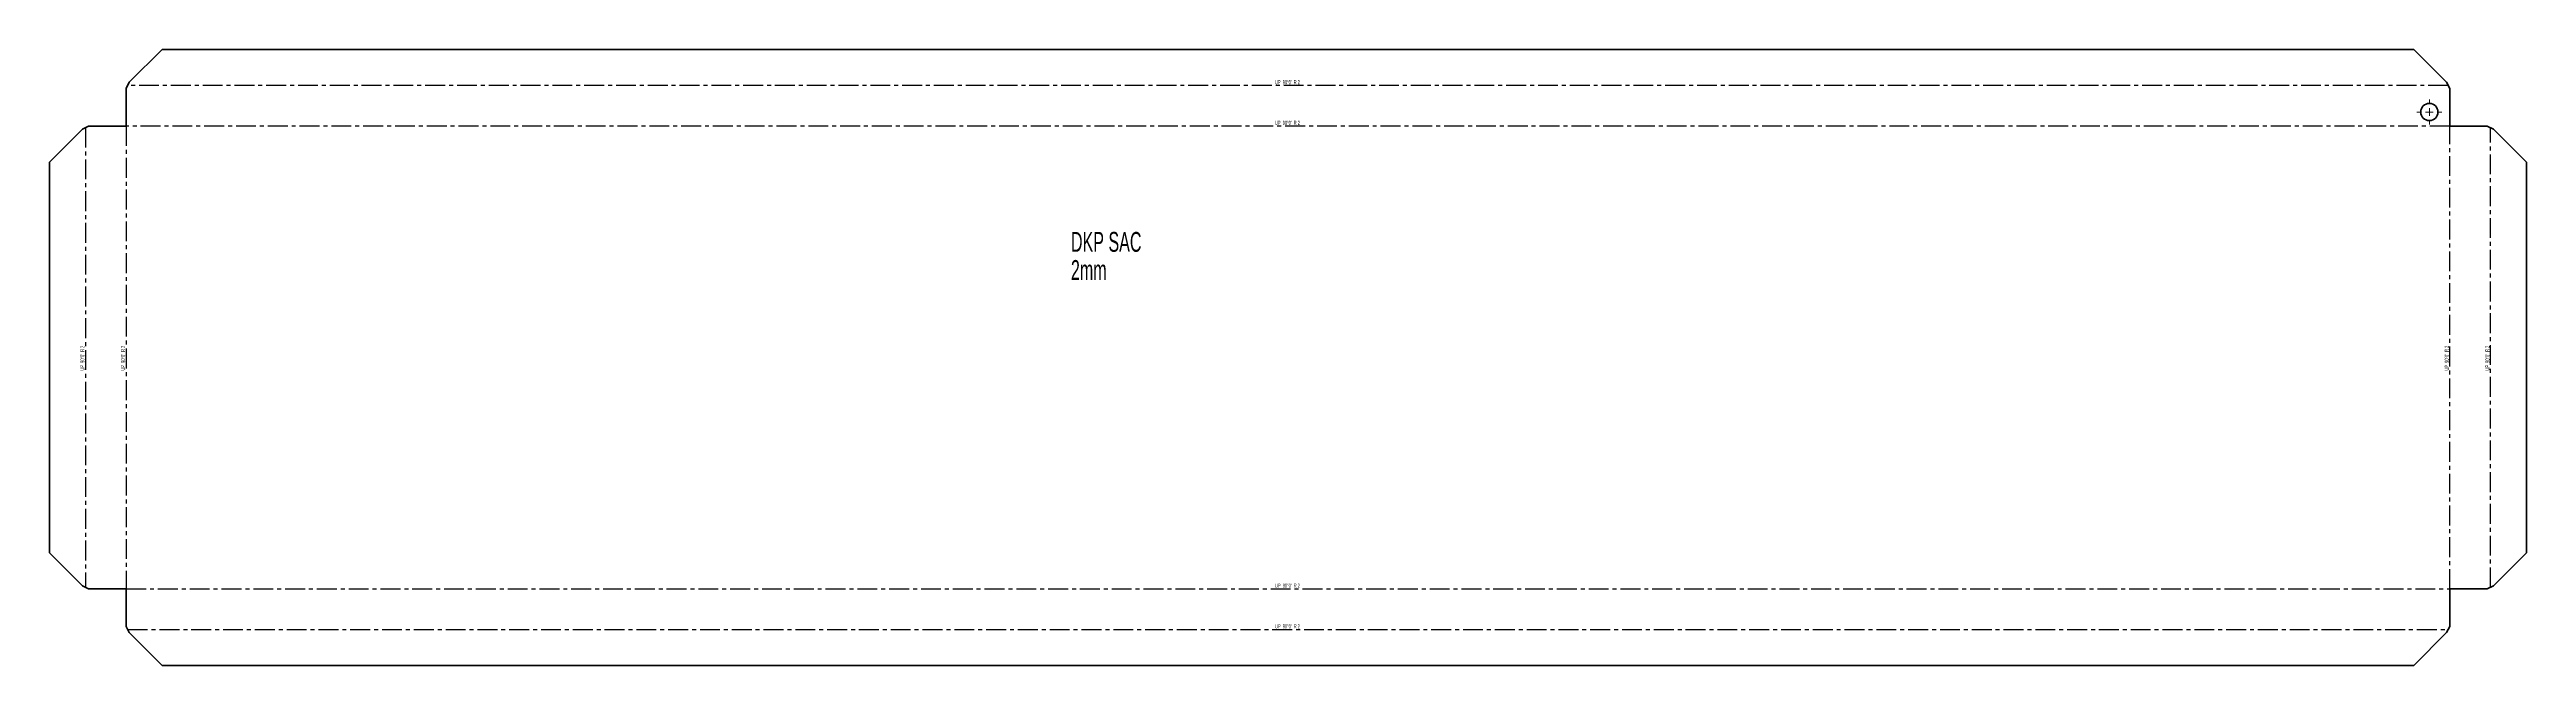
# Model space of a CAD drawing. Header units: millimetres. Extents: x -849 to 734, y -92 to 302.
import ezdxf

# ---------------------------------------------------------------- set-up
doc = ezdxf.new("R2010")
doc.units = ezdxf.units.MM
doc.linetypes.add('CENTERX2', pattern=[20.32, 12.7, -2.54, 2.54, -2.54])
doc.styles.add('SLDTEXTSTYLE0', font='TXT', dxfattribs={"width": 0.5675})
doc.styles.add('SLDTEXTSTYLE1', font='TXT', dxfattribs={"width": 0.605})

# ---------------------------------------------------------------- blocks, each defined once
blk = doc.blocks.new('SW_NOTE_0')
at = {"color": 0, "linetype": 'Continuous', "lineweight": 0, "char_height": 12.7, "attachment_point": 1, "style": 'SLDTEXTSTYLE1'}
for s, insert in [('DKP SAC', (0, 16.4)), ('2mm', (0, -1.6))]:
    blk.add_mtext(s, dxfattribs=dict(at, insert=insert))
blk = doc.blocks.new('SW_CENTERMARKSYMBOL_0')
at = {"color": 0, "linetype": 'Continuous', "lineweight": 18}
for p, q in [((-5, 0), (-8, 0)), ((0, 0), (-2.5, 0)), ((0, 5), (0, 8)), ((0, 0), (0, 2.5)), ((0, 0), (2.5, 0)), ((0, 0), (0, -2.5)), ((5, 0), (8, 0)), ((0, -5), (0, -8))]:
    blk.add_line(p, q, dxfattribs=at)
blk = doc.blocks.new('SW_CENTERMARKSYMBOL_1')
at = {"color": 0, "linetype": 'Continuous', "lineweight": 18}
for p, q in [((-5, 0), (-8, 0)), ((0, 0), (-2.5, 0)), ((0, 5), (0, 8)), ((0, 0), (0, 2.5)), ((0, 0), (2.5, 0)), ((0, 0), (0, -2.5)), ((5, 0), (8, 0)), ((0, -5), (0, -8))]:
    blk.add_line(p, q, dxfattribs=at)

msp = doc.modelspace()

# ---------------------------------------------------------------- linework, layer by layer
at = {"color": 7, "linetype": 'Continuous', "lineweight": 35}
for p, q in [((-798.3, 281.5), (-777.3, 302.5)), ((661.7, 302.5), (-777.3, 302.5)), ((661.7, 302.5), (682.7, 281.5)), ((-800.3, 277.5), (-798.3, 281.5)), ((-800.3, 253.5), (-800.3, 277.5)), ((682.7, 281.5), (684.7, 277.5)), ((684.7, 253.5), (684.7, 277.5)), ((-828.3, 251.5), (-824.3, 253.5)), ((-800.3, 253.5), (-824.3, 253.5)), ((684.7, 253.5), (708.7, 253.5)), ((708.7, 253.5), (712.7, 251.5)), ((-849.3, 230.5), (-828.3, 251.5)), ((712.7, 251.5), (733.7, 230.5)), ((-849.3, 230.5), (-849.3, -19.5)), ((733.7, -19.5), (733.7, 230.5)), ((-828.3, -40.5), (-849.3, -19.5)), ((733.7, -19.5), (712.7, -40.5)), ((-824.3, -42.5), (-828.3, -40.5)), ((-800.3, -42.5), (-824.3, -42.5)), ((-800.3, -42.5), (-800.3, -66.5)), ((684.7, -42.5), (708.7, -42.5)), ((684.7, -42.5), (684.7, -66.5)), ((712.7, -40.5), (708.7, -42.5)), ((-798.3, -70.5), (-800.3, -66.5)), ((-777.3, -91.5), (-798.3, -70.5)), ((682.7, -70.5), (661.7, -91.5)), ((684.7, -66.5), (682.7, -70.5)), ((-777.3, -91.5), (661.7, -91.5))]:
    msp.add_line(p, q, dxfattribs=at)
at = {"color": 7, "linetype": 'CENTERX2'}
for p, q in [((683.7, 279.5), (-799.3, 279.5)), ((684.7, 253.5), (-800.3, 253.5)), ((-800.3, 253.5), (-800.3, -42.5)), ((684.7, -42.5), (684.7, 253.5)), ((-826.3, 252.5), (-826.3, -41.5)), ((710.7, -41.5), (710.7, 252.5)), ((-800.3, -42.5), (684.7, -42.5)), ((-799.3, -68.5), (683.7, -68.5))]:
    msp.add_line(p, q, dxfattribs=at)
at = {"color": 7, "linetype": 'Continuous', "lineweight": 35}
msp.add_circle((671.7, 262.5), 5.5, dxfattribs=at)

# ---------------------------------------------------------------- block references
at = {"color": 7, "linetype": 'Continuous', "lineweight": 18}
for name in ['SW_CENTERMARKSYMBOL_0', 'SW_CENTERMARKSYMBOL_1']:
    msp.add_blockref(name, (671.7, 262.5), dxfattribs=at)
at = {"color": 7, "linetype": 'Continuous', "lineweight": 0}
msp.add_blockref('SW_NOTE_0', (-196.5, 169.4), dxfattribs=at)

# ---------------------------------------------------------------- texts
at = {"color": 7, "linetype": 'Continuous', "lineweight": 0, "char_height": 2.646, "attachment_point": 2, "style": 'SLDTEXTSTYLE0'}
for insert in [(-58.1, 282.9), (-58.1, 256.9), (-58.1, -39.1), (-58.1, -65.1)]:
    msp.add_mtext("UP  90°0'  R 2", dxfattribs=dict(at, insert=insert))
at = {"color": 7, "linetype": 'Continuous', "lineweight": 0, "char_height": 2.646, "attachment_point": 2, "rotation": 90, "style": 'SLDTEXTSTYLE0'}
for insert in [(-829.6, 105.1), (-803.6, 105.1), (681.5, 105.1), (707.5, 105.1)]:
    msp.add_mtext("UP  90°0'  R 2", dxfattribs=dict(at, insert=insert))

doc.saveas('drawing.dxf')
